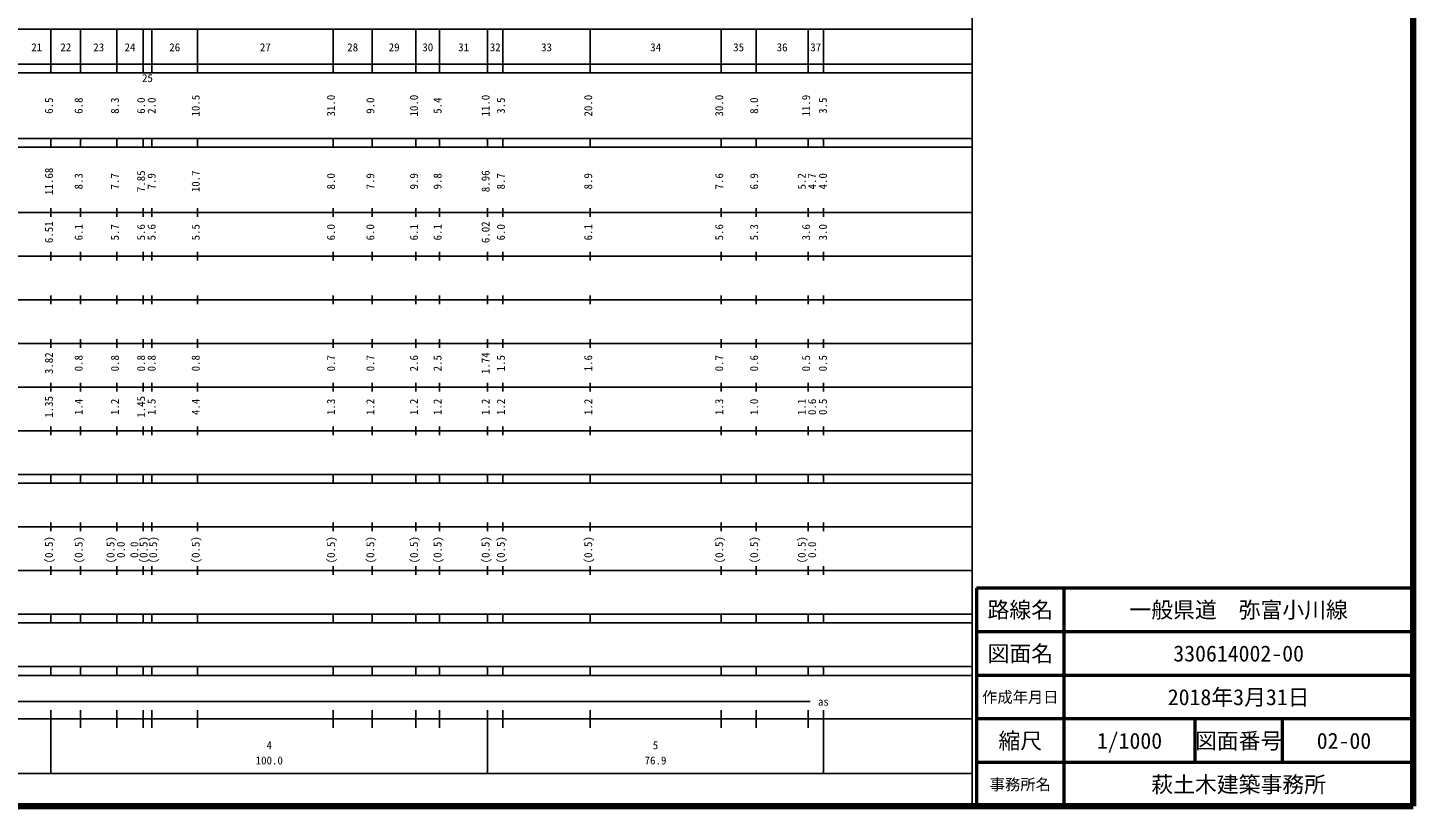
# Model space of a CAD drawing. Units: millimetres on the paper, enlarged 1000 times. Extents: x 40000 to 680000, y 20000 to 380000.
# Drawn here: x 362677 to 680000, y 20000 to 198357 of the extents above; entities that cross this region are included whole.
import ezdxf
from ezdxf.enums import TextEntityAlignment as Align

# ---------------------------------------------------------------- set-up
doc = ezdxf.new("R2010")
doc.units = ezdxf.units.MM
doc.header["$LTSCALE"] = 1000
for name, color, linetype, lineweight in [('M-TTL', 2, 'Continuous', 140), ('M-TTL-BAND', 7, 'Continuous', 25), ('M-TTL-FRAM', 2, 'Continuous', 50), ('M-TTL-LINE', 7, 'Continuous', 50)]:
    doc.layers.add(name, color=color, linetype=linetype, lineweight=lineweight)
doc.layers.add('M-TTL-TXT', color=7, linetype='Continuous')
doc.styles.add('ＭＳ ゴシック', font='')
doc.styles.get('ＭＳ ゴシック').set_extended_font_data('MS Gothic')

msp = doc.modelspace()

# ---------------------------------------------------------------- linework, layer by layer
at = {"layer": 'M-TTL'}
for p, q in [((680000, 20000), (680000, 380000)), ((40000, 20000), (680000, 20000))]:
    msp.add_line(p, q, dxfattribs=at)
at = {"layer": 'M-TTL-BAND'}
for p, q in [((579000, 20000), (579000, 370000)), ((68000, 198000), (579000, 198000)), ((368000, 188000), (368000, 198000)), ((374800, 188000), (374800, 198000)), ((383100, 188000), (383100, 198000)), ((389100, 188000), (389100, 198000)), ((391100, 188000), (391100, 198000)), ((401600, 188000), (401600, 198000)), ((432600, 188000), (432600, 198000)), ((441600, 188000), (441600, 198000)), ((451600, 188000), (451600, 198000)), ((457000, 188000), (457000, 198000)), ((468000, 188000), (468000, 198000)), ((471500, 188000), (471500, 198000)), ((491500, 188000), (491500, 198000)), ((521500, 188000), (521500, 198000)), ((529500, 188000), (529500, 198000)), ((541400, 188000), (541400, 198000)), ((544900, 188000), (544900, 198000)), ((40000, 190000), (579000, 190000)), ((40000, 188000), (579000, 188000)), ((40000, 173000), (579000, 173000)), ((368000, 171000), (368000, 173000)), ((374800, 171000), (374800, 173000)), ((383100, 171000), (383100, 173000)), ((389100, 171000), (389100, 173000)), ((391100, 171000), (391100, 173000)), ((401600, 171000), (401600, 173000)), ((432600, 171000), (432600, 173000)), ((441600, 171000), (441600, 173000)), ((451600, 171000), (451600, 173000)), ((457000, 171000), (457000, 173000)), ((468000, 171000), (468000, 173000)), ((471500, 171000), (471500, 173000)), ((491500, 171000), (491500, 173000)), ((521500, 171000), (521500, 173000)), ((529500, 171000), (529500, 173000)), ((541400, 171000), (541400, 173000)), ((544900, 171000), (544900, 173000)), ((40000, 171000), (579000, 171000)), ((40000, 156000), (579000, 156000)), ((368000, 155000), (368000, 157000)), ((374800, 155000), (374800, 157000)), ((383100, 155000), (383100, 157000)), ((389100, 155000), (389100, 157000)), ((391100, 155000), (391100, 157000)), ((401600, 155000), (401600, 157000)), ((432600, 155000), (432600, 157000)), ((441600, 155000), (441600, 157000)), ((451600, 155000), (451600, 157000)), ((457000, 155000), (457000, 157000)), ((468000, 155000), (468000, 157000)), ((471500, 155000), (471500, 157000)), ((491500, 155000), (491500, 157000)), ((521500, 155000), (521500, 157000)), ((529500, 155000), (529500, 157000)), ((541400, 155000), (541400, 157000)), ((544900, 155000), (544900, 157000)), ((46000, 146000), (579000, 146000)), ((368000, 145000), (368000, 147000)), ((374800, 145000), (374800, 147000)), ((383100, 145000), (383100, 147000)), ((389100, 145000), (389100, 147000)), ((391100, 145000), (391100, 147000)), ((401600, 145000), (401600, 147000)), ((432600, 145000), (432600, 147000)), ((441600, 145000), (441600, 147000)), ((451600, 145000), (451600, 147000)), ((457000, 145000), (457000, 147000)), ((468000, 145000), (468000, 147000)), ((471500, 145000), (471500, 147000)), ((491500, 145000), (491500, 147000)), ((521500, 145000), (521500, 147000)), ((529500, 145000), (529500, 147000)), ((541400, 145000), (541400, 147000)), ((544900, 145000), (544900, 147000)), ((368000, 135000), (368000, 137000)), ((374800, 135000), (374800, 137000)), ((383100, 135000), (383100, 137000)), ((389100, 135000), (389100, 137000)), ((391100, 135000), (391100, 137000)), ((401600, 135000), (401600, 137000)), ((432600, 135000), (432600, 137000)), ((441600, 135000), (441600, 137000)), ((451600, 135000), (451600, 137000)), ((457000, 135000), (457000, 137000)), ((468000, 135000), (468000, 137000)), ((471500, 135000), (471500, 137000)), ((491500, 135000), (491500, 137000)), ((521500, 135000), (521500, 137000)), ((529500, 135000), (529500, 137000)), ((541400, 135000), (541400, 137000)), ((544900, 135000), (544900, 137000)), ((52000, 136000), (579000, 136000)), ((368000, 125000), (368000, 127000)), ((374800, 125000), (374800, 127000)), ((383100, 125000), (383100, 127000)), ((389100, 125000), (389100, 127000)), ((391100, 125000), (391100, 127000)), ((401600, 125000), (401600, 127000)), ((432600, 125000), (432600, 127000)), ((441600, 125000), (441600, 127000)), ((451600, 125000), (451600, 127000)), ((457000, 125000), (457000, 127000)), ((468000, 125000), (468000, 127000)), ((471500, 125000), (471500, 127000)), ((491500, 125000), (491500, 127000)), ((521500, 125000), (521500, 127000)), ((529500, 125000), (529500, 127000)), ((541400, 125000), (541400, 127000)), ((544900, 125000), (544900, 127000)), ((46000, 126000), (579000, 126000)), ((52000, 116000), (579000, 116000)), ((368000, 115000), (368000, 117000)), ((374800, 115000), (374800, 117000)), ((383100, 115000), (383100, 117000)), ((389100, 115000), (389100, 117000)), ((391100, 115000), (391100, 117000)), ((401600, 115000), (401600, 117000)), ((432600, 115000), (432600, 117000)), ((441600, 115000), (441600, 117000)), ((451600, 115000), (451600, 117000)), ((457000, 115000), (457000, 117000)), ((468000, 115000), (468000, 117000)), ((471500, 115000), (471500, 117000)), ((491500, 115000), (491500, 117000)), ((521500, 115000), (521500, 117000)), ((529500, 115000), (529500, 117000)), ((541400, 115000), (541400, 117000)), ((544900, 115000), (544900, 117000)), ((46000, 106000), (579000, 106000)), ((368000, 105000), (368000, 107000)), ((374800, 105000), (374800, 107000)), ((383100, 105000), (383100, 107000)), ((389100, 105000), (389100, 107000)), ((391100, 105000), (391100, 107000)), ((401600, 105000), (401600, 107000)), ((432600, 105000), (432600, 107000)), ((441600, 105000), (441600, 107000)), ((451600, 105000), (451600, 107000)), ((457000, 105000), (457000, 107000)), ((468000, 105000), (468000, 107000)), ((471500, 105000), (471500, 107000)), ((491500, 105000), (491500, 107000)), ((521500, 105000), (521500, 107000)), ((529500, 105000), (529500, 107000)), ((541400, 105000), (541400, 107000)), ((544900, 105000), (544900, 107000)), ((40000, 96000), (579000, 96000)), ((368000, 94000), (368000, 96000)), ((374800, 94000), (374800, 96000)), ((383100, 94000), (383100, 96000)), ((389100, 94000), (389100, 96000)), ((391100, 94000), (391100, 96000)), ((401600, 94000), (401600, 96000)), ((432600, 94000), (432600, 96000)), ((441600, 94000), (441600, 96000)), ((451600, 94000), (451600, 96000)), ((457000, 94000), (457000, 96000)), ((468000, 94000), (468000, 96000)), ((471500, 94000), (471500, 96000)), ((491500, 94000), (491500, 96000)), ((521500, 94000), (521500, 96000)), ((529500, 94000), (529500, 96000)), ((541400, 94000), (541400, 96000)), ((544900, 94000), (544900, 96000)), ((40000, 94000), (579000, 94000)), ((49000, 84000), (579000, 84000)), ((368000, 83000), (368000, 85000)), ((374800, 83000), (374800, 85000)), ((383100, 83000), (383100, 85000)), ((389100, 83000), (389100, 85000)), ((391100, 83000), (391100, 85000)), ((401600, 83000), (401600, 85000)), ((432600, 83000), (432600, 85000)), ((441600, 83000), (441600, 85000)), ((451600, 83000), (451600, 85000)), ((457000, 83000), (457000, 85000)), ((468000, 83000), (468000, 85000)), ((471500, 83000), (471500, 85000)), ((491500, 83000), (491500, 85000)), ((521500, 83000), (521500, 85000)), ((529500, 83000), (529500, 85000)), ((541400, 83000), (541400, 85000)), ((544900, 83000), (544900, 85000)), ((40000, 74000), (579000, 74000)), ((368000, 73000), (368000, 75000)), ((374800, 73000), (374800, 75000)), ((383100, 73000), (383100, 75000)), ((389100, 73000), (389100, 75000)), ((391100, 73000), (391100, 75000)), ((401600, 73000), (401600, 75000)), ((432600, 73000), (432600, 75000)), ((441600, 73000), (441600, 75000)), ((451600, 73000), (451600, 75000)), ((457000, 73000), (457000, 75000)), ((468000, 73000), (468000, 75000)), ((471500, 73000), (471500, 75000)), ((491500, 73000), (491500, 75000)), ((521500, 73000), (521500, 75000)), ((529500, 73000), (529500, 75000)), ((541400, 73000), (541400, 75000)), ((544900, 73000), (544900, 75000)), ((40000, 64000), (579000, 64000)), ((368000, 62000), (368000, 64000)), ((374800, 62000), (374800, 64000)), ((383100, 62000), (383100, 64000)), ((389100, 62000), (389100, 64000)), ((391100, 62000), (391100, 64000)), ((401600, 62000), (401600, 64000)), ((432600, 62000), (432600, 64000)), ((441600, 62000), (441600, 64000)), ((451600, 62000), (451600, 64000)), ((457000, 62000), (457000, 64000)), ((468000, 62000), (468000, 64000)), ((471500, 62000), (471500, 64000)), ((491500, 62000), (491500, 64000)), ((521500, 62000), (521500, 64000)), ((529500, 62000), (529500, 64000)), ((541400, 62000), (541400, 64000)), ((544900, 62000), (544900, 64000)), ((40000, 62000), (579000, 62000)), ((40000, 52000), (579000, 52000)), ((368000, 50000), (368000, 52000)), ((374800, 50000), (374800, 52000)), ((383100, 50000), (383100, 52000)), ((389100, 50000), (389100, 52000)), ((391100, 50000), (391100, 52000)), ((401600, 50000), (401600, 52000)), ((432600, 50000), (432600, 52000)), ((441600, 50000), (441600, 52000)), ((451600, 50000), (451600, 52000)), ((457000, 50000), (457000, 52000)), ((468000, 50000), (468000, 52000)), ((471500, 50000), (471500, 52000)), ((491500, 50000), (491500, 52000)), ((521500, 50000), (521500, 52000)), ((529500, 50000), (529500, 52000)), ((541400, 50000), (541400, 52000)), ((544900, 50000), (544900, 52000)), ((40000, 50000), (579000, 50000)), ((71000, 44000), (541900, 44000)), ((368000, 27500), (368000, 42000)), ((374800, 38000), (374800, 42000)), ((383100, 38000), (383100, 42000)), ((389100, 38000), (389100, 42000)), ((391100, 38000), (391100, 42000)), ((401600, 38000), (401600, 42000)), ((432600, 38000), (432600, 42000)), ((441600, 38000), (441600, 42000)), ((451600, 38000), (451600, 42000)), ((457000, 38000), (457000, 42000)), ((468000, 27500), (468000, 42000)), ((471500, 38000), (471500, 42000)), ((491500, 38000), (491500, 42000)), ((521500, 38000), (521500, 42000)), ((529500, 38000), (529500, 42000)), ((541400, 38000), (541400, 42000)), ((544900, 27500), (544900, 42000)), ((40000, 40000), (579000, 40000)), ((68000, 27500), (579000, 27500))]:
    msp.add_line(p, q, dxfattribs=at)
at = {"layer": 'M-TTL-FRAM'}
for p, q in [((680000, 70000), (580000, 70000)), ((580000, 70000), (580000, 20000))]:
    msp.add_line(p, q, dxfattribs=at)
at = {"layer": 'M-TTL-LINE'}
for p, q in [((600000, 70000), (600000, 20000)), ((680000, 60000), (580000, 60000)), ((680000, 50000), (580000, 50000)), ((680000, 40000), (580000, 40000)), ((630000, 40000), (630000, 30000)), ((650000, 40000), (650000, 30000)), ((680000, 30000), (580000, 30000))]:
    msp.add_line(p, q, dxfattribs=at)

# ---------------------------------------------------------------- texts
at = {"layer": 'M-TTL-BAND', "style": 'ＭＳ ゴシック'}
for s, p in [('21', (364750, 192405)), ('22', (371400, 192405)), ('23', (378950, 192405)), ('24', (386100, 192405)), ('26', (396350, 192405)), ('27', (417100, 192405)), ('28', (437100, 192405)), ('29', (446600, 192405)), ('30', (454300, 192405)), ('31', (462500, 192405)), ('32', (469750, 192405)), ('33', (481500, 192405)), ('34', (506500, 192405)), ('35', (525500, 192405)), ('36', (535450, 192405)), ('37', (543150, 192405)), ('25', (390100, 185349)), ('as', (544900, 42500)), ('4', (418000, 32523)), ('5', (506450, 32523)), ('100.0', (418000, 29033)), ('76.9', (506450, 29033))]:
    msp.add_text(s, height=1833, dxfattribs=at).set_placement(p, align=Align.BOTTOM_CENTER)
for s, p in [('6.5', (369000, 180500)), ('6.8', (375800, 180500)), ('8.3', (384100, 180500)), ('6.0', (390100, 180500)), ('2.0', (392511, 180500)), ('10.5', (402600, 180500)), ('31.0', (433600, 180500)), ('9.0', (442600, 180500)), ('10.0', (452600, 180500)), ('5.4', (458000, 180500)), ('11.0', (469000, 180500)), ('3.5', (472500, 180500)), ('20.0', (492500, 180500)), ('30.0', (522500, 180500)), ('8.0', (530500, 180500)), ('11.9', (542400, 180500)), ('3.5', (546243, 180500)), ('11.68', (369000, 163174)), ('7.85', (390100, 163174)), ('10.7', (402600, 163174)), ('8.96', (469000, 163174)), ('8.3', (375800, 163174)), ('7.7', (384100, 163174)), ('7.9', (392511, 163174)), ('8.0', (433600, 163174)), ('7.9', (442600, 163174)), ('9.9', (452600, 163174)), ('9.8', (458000, 163174)), ('8.7', (472500, 163174)), ('8.9', (492500, 163174)), ('7.6', (522500, 163174)), ('6.9', (530500, 163174)), ('5.2', (541400, 163174)), ('4.7', (543770, 163174)), ('4.0', (546243, 163174)), ('6.51', (369000, 151500)), ('6.1', (375800, 151500)), ('5.7', (384100, 151500)), ('5.6', (390100, 151500)), ('5.6', (392511, 151500)), ('5.5', (402600, 151500)), ('6.0', (433600, 151500)), ('6.0', (442600, 151500)), ('6.1', (452600, 151500)), ('6.1', (458000, 151500)), ('6.02', (469000, 151500)), ('6.0', (472500, 151500)), ('6.1', (492500, 151500)), ('5.6', (522500, 151500)), ('5.3', (530500, 151500)), ('3.6', (542400, 151500)), ('3.0', (546243, 151500)), ('3.82', (369000, 121500)), ('1.74', (469000, 121500)), ('0.8', (375800, 121500)), ('0.8', (384100, 121500)), ('0.8', (390100, 121500)), ('0.8', (392511, 121500)), ('0.8', (402600, 121500)), ('0.7', (433600, 121500)), ('0.7', (442600, 121500)), ('2.6', (452600, 121500)), ('2.5', (458000, 121500)), ('1.5', (472500, 121500)), ('1.6', (492500, 121500)), ('0.7', (522500, 121500)), ('0.6', (530500, 121500)), ('0.5', (542400, 121500)), ('0.5', (546243, 121500)), ('1.35', (369000, 111500)), ('1.4', (375800, 111500)), ('1.2', (384100, 111500)), ('1.45', (390100, 111500)), ('1.5', (392511, 111500)), ('4.4', (402600, 111500)), ('1.3', (433600, 111500)), ('1.2', (442600, 111500)), ('1.2', (452600, 111500)), ('1.2', (458000, 111500)), ('1.2', (469000, 111500)), ('1.2', (472500, 111500)), ('1.2', (492500, 111500)), ('1.3', (522500, 111500)), ('1.0', (530500, 111500)), ('1.1', (541400, 111500)), ('0.6', (543770, 111500)), ('0.5', (546243, 111500)), ('(0.5)', (369000, 78764)), ('(0.5)', (375800, 78764)), ('(0.5)', (383100, 78764)), ('0.0', (385466, 78764)), ('0.0', (388549, 78764)), ('(0.5)', (390670, 78764)), ('(0.5)', (392859, 78764)), ('(0.5)', (402600, 78764)), ('(0.5)', (433600, 78764)), ('(0.5)', (442600, 78764)), ('(0.5)', (452600, 78764)), ('(0.5)', (458000, 78764)), ('(0.5)', (469000, 78764)), ('(0.5)', (472500, 78764)), ('(0.5)', (492500, 78764)), ('(0.5)', (522500, 78764)), ('(0.5)', (530500, 78764)), ('(0.5)', (541400, 78764)), ('0.0', (543776, 78764))]:
    msp.add_text(s, height=1833, rotation=90, dxfattribs=at).set_placement(p, align=Align.BOTTOM_CENTER)
at = {"layer": 'M-TTL-TXT', "style": 'ＭＳ ゴシック'}
for s, height, p in [('路線名', 3666, (590000, 65000)), ('路線名', 3666, (590000, 65000)), ('一般県道\u3000弥富小川線', 3666, (640000, 65000)), ('図面名', 3666, (590000, 55000)), ('図面名', 3666, (590000, 55000)), ('330614002-00', 3666, (640000, 55000)), ('作成年月日', 2566, (590000, 45000)), ('作成年月日', 2566, (590000, 45000)), ('2018年3月31日', 3666, (640000, 45000)), ('縮尺', 3666, (590000, 35000)), ('縮尺', 3666, (590000, 35000)), ('1/1000', 3666, (615000, 35000)), ('図面番号', 3666, (640000, 35000)), ('図面番号', 3666, (640000, 35000)), ('02-00', 3666, (664125, 35000)), ('事務所名', 2566, (590000, 25000)), ('事務所名', 2566, (590000, 25000)), ('萩土木建築事務所', 3666, (640000, 25000))]:
    msp.add_text(s, height=height, dxfattribs=at).set_placement(p, align=Align.MIDDLE_CENTER)

doc.saveas('drawing.dxf')
